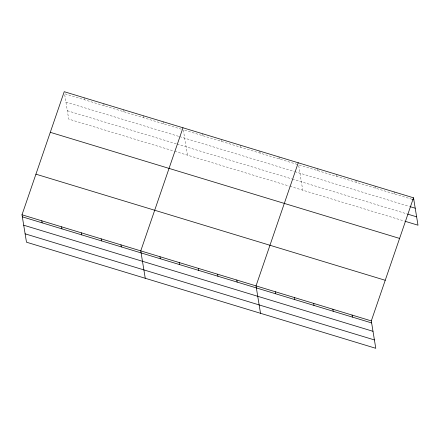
<?xml version="1.0" encoding="UTF-8"?>
<svg xmlns="http://www.w3.org/2000/svg" width="440" height="440" viewBox="0 0 440 440"><rect width="100%" height="100%" fill="white"/><g stroke="black" fill="none" stroke-linecap="round" stroke-linejoin="round"><path stroke-width="0.33" stroke-dasharray="2.2 1.65" d="M181.396 129.228L64.548 93.731L68.701 119.097L174.053 151.102M297.297 164.434L183.31 129.805L187.462 155.172M411.923 199.254L298.579 164.824L302.731 190.185M65.918 102.102L178.937 136.433M179.575 136.626L294.184 171.441M294.827 171.639L409.453 206.454M67.331 110.726L176.517 143.891M177.155 144.089L291.753 178.899M292.397 179.091L407.022 213.912M174.697 151.294L289.284 186.104M289.927 186.296L404.553 221.117M394.3 191.966L394.636 194.002M375.089 186.131L375.425 188.166M355.877 180.296L356.213 182.331M336.666 174.46L337.002 176.495M317.455 168.625L317.79 170.66M279.031 156.954L279.367 158.989M259.82 151.118L260.156 153.148M240.609 145.282L240.944 147.312M221.397 139.442L221.733 141.477M202.191 133.606L202.521 135.641M163.185 121.759L163.515 123.794M143.391 115.748L143.726 117.783M123.596 109.736L123.932 111.771M103.802 103.725L104.137 105.76M84.007 97.708L84.343 99.743"/><path stroke-width="0.66" d="M413.512 197.802L371.3 320.903L375.782 348.304L26.488 242.198L22 214.797L64.218 91.696L413.512 197.802L418 225.203L405.191 221.309M182.98 127.771L140.762 250.872L145.25 278.273M298.243 162.789L256.031 285.89L260.519 313.291M412.566 199.447L413.848 199.837M410.097 206.652L415.217 208.208M407.666 214.11L416.631 216.832M50.287 132.319L399.581 238.425M35.931 174.174L385.231 280.28M22 214.797L371.3 320.903M22.336 216.832L371.63 322.938M23.705 225.203L372.999 331.309M25.119 233.827L374.413 339.933M352.088 315.068L352.418 317.103M332.877 309.232L333.207 311.267M313.665 303.397L313.995 305.432M294.454 297.561L294.784 299.596M275.242 291.726L275.572 293.761M236.819 280.055L237.149 282.09M217.608 274.219L217.938 276.254M198.396 268.384L198.726 270.413M179.185 262.548L179.514 264.578M159.973 256.707L160.303 258.742M120.967 244.86L121.303 246.895M101.172 238.849L101.508 240.884M81.378 232.837L81.713 234.872M61.589 226.826L61.919 228.861M41.794 220.809L42.125 222.844"/></g></svg>
